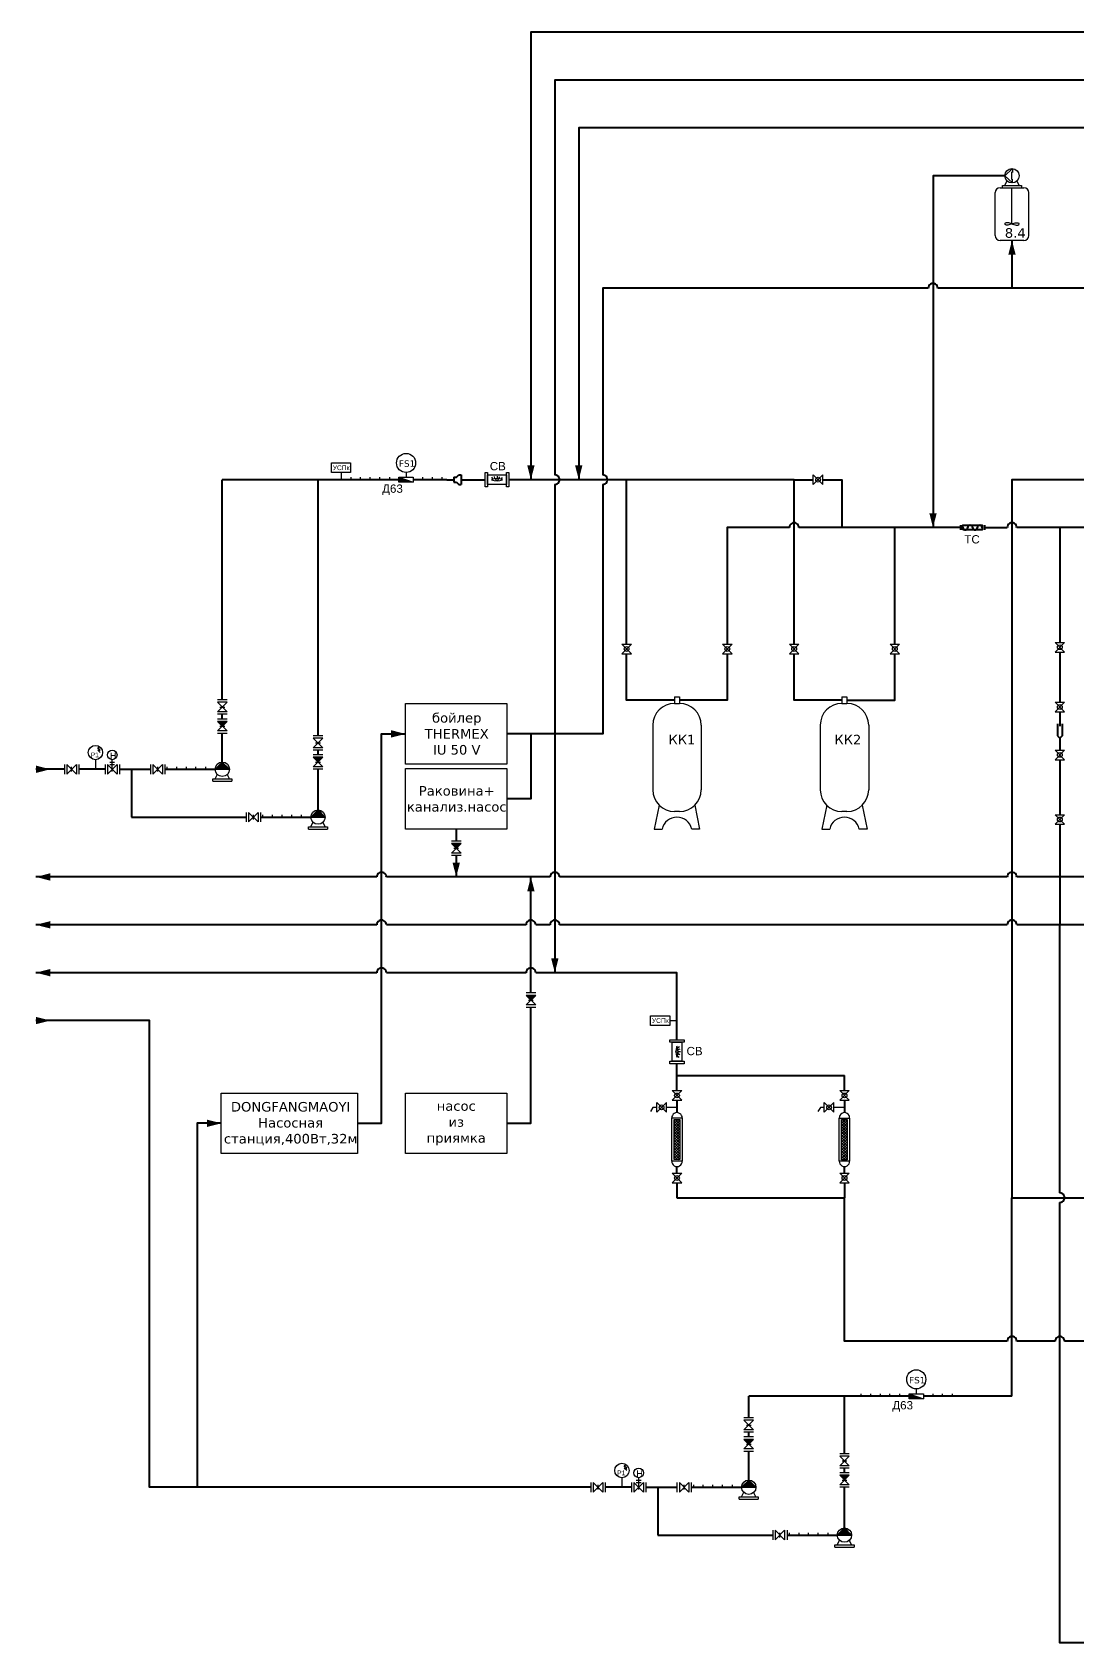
# Model space of a CAD drawing. Header units: millimetres. Extents: x -81605 to 298546, y -15960 to 81150.
# Drawn here: x -81605 to -59758, y -15960 to 17691 of the extents above; entities that cross this region are included whole.
import ezdxf

# ---------------------------------------------------------------- set-up
doc = ezdxf.new("R2010")
doc.units = ezdxf.units.MM
for name, color, linetype in [('1', 7, 'Continuous'), ('2', 7, 'Continuous'), ('Надписи', 7, 'Continuous')]:
    doc.layers.add(name, color=color, linetype=linetype)
for name, color, linetype, lineweight in [('В10', 66, 'Continuous', 40), ('В50', 180, 'Continuous', 40), ('В60Н', 140, 'Continuous', 40), ('В70', 120, 'Continuous', 40), ('К20Н', 33, 'Continuous', 40), ('К30', 54, 'Continuous', 40), ('Р1', 202, 'Continuous', 40)]:
    doc.layers.add(name, color=color, linetype=linetype, lineweight=lineweight)
for name, color, linetype, lineweight, true_color in [('В20', 7, 'Continuous', 40, 0x0a7800), ('К10', 7, 'Continuous', 40, 0xffbe00), ('Р2', 7, 'Continuous', 40, 0x991b1e), ('Р3', 7, 'Continuous', 40, 0xd19cc7)]:
    doc.layers.add(name, color=color, linetype=linetype, lineweight=lineweight, true_color=true_color)
doc.styles.get("Standard").update_dxf_attribs({"font": 'arial.ttf'})

msp = doc.modelspace()

# ---------------------------------------------------------------- hatches: boundary and pattern name
h = msp.add_hatch(color=256)
h.dxf.hatch_style = 1
h.paths.add_polyline_path([(-77533, 3291), (-77733, 3291), (-77633, 3191)])
h = msp.add_hatch(color=256)
h.dxf.hatch_style = 1
h.paths.add_polyline_path([(-77483, 2291), (-77633, 2441), (-77783, 2291)])
h = msp.add_hatch(color=256)
h.dxf.hatch_style = 1
h.paths.add_polyline_path([(-75533, 2541), (-75733, 2541), (-75633, 2441)])
h = msp.add_hatch(color=256)
h.dxf.hatch_style = 1
h.paths.add_polyline_path([(-75483, 1291), (-75633, 1441), (-75783, 1291)])
h = msp.add_hatch(color=256)
h.dxf.hatch_style = 1
h.paths.add_polyline_path([(-72645, 741), (-72845, 741), (-72745, 641)])
h = msp.add_hatch(color=256)
h.dxf.hatch_style = 1
h.paths.add_polyline_path([(-71085, -2433), (-71285, -2433), (-71185, -2533)])
h = msp.add_hatch(color=256)
h.dxf.hatch_style = 1
h.paths.add_polyline_path([(-66533, -11710), (-66733, -11710), (-66633, -11810)])
h = msp.add_hatch(color=256)
h.dxf.hatch_style = 1
h.paths.add_polyline_path([(-66483, -12710), (-66633, -12560), (-66783, -12710)])
h = msp.add_hatch(color=256)
h.dxf.hatch_style = 1
h.paths.add_polyline_path([(-64533, -12460), (-64733, -12460), (-64633, -12560)])
h = msp.add_hatch(color=256)
h.dxf.hatch_style = 1
h.paths.add_polyline_path([(-64483, -13710), (-64633, -13560), (-64783, -13710)])
at = {"layer": '1'}
h = msp.add_hatch(dxfattribs=at)
h.set_pattern_fill('ANSI37', color=256, scale=12.5, angle=-90, style=0)
h.set_pattern_definition([(315, (-92584.347, 5971.54), (28.0633, 28.0633), []), (45, (-92584.347, 5971.54), (-28.0633, 28.0633), [])])
h.paths.add_polyline_path([(-68192, -5865), (-68074, -5865), (-68074, -5026), (-68192, -5026)])
h = msp.add_hatch(dxfattribs=at)
h.set_pattern_fill('ANSI37', color=256, scale=12.5, angle=-90, style=0)
h.set_pattern_definition([(315, (-89084.347, 5971.22), (28.0633, 28.0633), []), (45, (-89084.347, 5971.22), (-28.0633, 28.0633), [])])
h.paths.add_polyline_path([(-64692, -5866), (-64574, -5866), (-64574, -5026), (-64692, -5026)])
at = {"layer": '2', "ltscale": 0.5}
for points in [[(-73943, 8391), (-73943, 8291), (-73643, 8291)], [(-63283, -10760), (-63283, -10860), (-62983, -10860)]]:
    msp.add_hatch(color=256, dxfattribs=at).paths.add_polyline_path(points)

# ---------------------------------------------------------------- linework, layer by layer
at = {"ltscale": 10}
for p, q in [((-61283, 14691), (-61122, 14840)), ((-61122, 14840), (-61122, 14759)), ((-61283, 14691), (-61122, 14541)), ((-61133, 14610), (-61133, 14771)), ((-61122, 14541), (-61122, 14621)), ((-77633, 2441), (-77783, 2291)), ((-77633, 2441), (-77483, 2291)), ((-75633, 1441), (-75783, 1291)), ((-75633, 1441), (-75483, 1291)), ((-66633, -12560), (-66783, -12710)), ((-66633, -12560), (-66483, -12710)), ((-64633, -13560), (-64783, -13710)), ((-64633, -13560), (-64483, -13710))]:
    msp.add_line(p, q, dxfattribs=at)
for p, q in [((-61333, 14441), (-61333, 14491)), ((-61333, 14491), (-60933, 14491)), ((-61283, 14491), (-61233, 14591)), ((-60983, 14491), (-61033, 14591)), ((-60933, 14491), (-60933, 14441)), ((-61483, 13441), (-61483, 14341)), ((-61383, 14441), (-60883, 14441)), ((-61133, 13691), (-61133, 14441)), ((-60783, 13441), (-60783, 14341)), ((-60883, 13341), (-61383, 13341)), ((-75152, 8491), (-75152, 8341)), ((-65285, 8241), (-65285, 8441)), ((-65285, 8441), (-65085, 8241)), ((-65285, 8241), (-65085, 8441)), ((-65085, 8241), (-65085, 8441)), ((-74943, 8341), (-74943, 8391)), ((-74743, 8341), (-74743, 8391)), ((-74543, 8341), (-74543, 8391)), ((-74343, 8341), (-74343, 8391)), ((-74143, 8391), (-74143, 8341)), ((-73443, 8341), (-73443, 8391)), ((-73243, 8341), (-73243, 8391)), ((-73043, 8391), (-73043, 8341)), ((-69285, 4905), (-69085, 4905)), ((-69085, 4905), (-69285, 4705)), ((-69285, 4905), (-69085, 4705)), ((-67181, 4905), (-66981, 4905)), ((-66981, 4905), (-67181, 4705)), ((-67181, 4905), (-66981, 4705)), ((-65785, 4905), (-65585, 4905)), ((-65585, 4905), (-65785, 4705)), ((-65785, 4905), (-65585, 4705)), ((-63681, 4905), (-63481, 4905)), ((-63481, 4905), (-63681, 4705)), ((-63681, 4905), (-63481, 4705)), ((-60233, 4941), (-60033, 4941)), ((-60033, 4941), (-60233, 4741)), ((-60233, 4941), (-60033, 4741)), ((-60233, 4741), (-60033, 4741)), ((-69285, 4705), (-69085, 4705)), ((-67181, 4705), (-66981, 4705)), ((-65785, 4705), (-65585, 4705)), ((-63681, 4705), (-63481, 4705)), ((-77533, 3741), (-77733, 3741)), ((-77533, 3691), (-77733, 3691)), ((-77733, 3691), (-77533, 3491)), ((-77533, 3691), (-77733, 3491)), ((-77533, 3491), (-77733, 3491)), ((-77533, 3441), (-77733, 3441)), ((-77683, 3591), (-77583, 3591)), ((-60233, 3691), (-60033, 3691)), ((-60033, 3691), (-60233, 3491)), ((-60233, 3691), (-60033, 3491)), ((-60233, 3491), (-60033, 3491)), ((-77533, 3341), (-77733, 3341)), ((-77533, 3291), (-77733, 3291)), ((-77733, 3291), (-77533, 3091)), ((-77533, 3291), (-77733, 3091)), ((-77533, 3091), (-77733, 3091)), ((-77533, 3041), (-77733, 3041)), ((-77683, 3191), (-77583, 3191)), ((-80183, 2691), (-80233, 2741)), ((-75533, 2991), (-75733, 2991)), ((-75533, 2941), (-75733, 2941)), ((-75733, 2941), (-75533, 2741)), ((-75533, 2941), (-75733, 2741)), ((-75533, 2741), (-75733, 2741)), ((-75683, 2841), (-75583, 2841)), ((-80933, 2391), (-80933, 2191)), ((-80883, 2391), (-80883, 2191)), ((-80883, 2191), (-80683, 2391)), ((-80883, 2391), (-80683, 2191)), ((-80683, 2391), (-80683, 2191)), ((-80633, 2391), (-80633, 2191)), ((-80283, 2491), (-80283, 2291)), ((-80183, 2641), (-80233, 2691)), ((-80233, 2691), (-80183, 2691)), ((-80083, 2391), (-80083, 2191)), ((-80033, 2391), (-80033, 2191)), ((-80033, 2191), (-79833, 2391)), ((-80033, 2391), (-79833, 2191)), ((-79983, 2441), (-79883, 2441)), ((-79983, 2391), (-79883, 2391)), ((-79933, 2241), (-79933, 2491)), ((-79833, 2391), (-79833, 2191)), ((-79783, 2391), (-79783, 2191)), ((-79133, 2391), (-79133, 2191)), ((-79083, 2391), (-79083, 2191)), ((-79083, 2191), (-78883, 2391)), ((-79083, 2391), (-78883, 2191)), ((-78883, 2391), (-78883, 2191)), ((-78833, 2391), (-78833, 2191)), ((-75533, 2691), (-75733, 2691)), ((-75533, 2591), (-75733, 2591)), ((-75533, 2541), (-75733, 2541)), ((-75733, 2541), (-75533, 2341)), ((-75533, 2541), (-75733, 2341)), ((-75683, 2441), (-75583, 2441)), ((-60233, 2691), (-60033, 2691)), ((-60033, 2691), (-60233, 2491)), ((-60233, 2691), (-60033, 2491)), ((-60233, 2491), (-60033, 2491)), ((-80783, 2241), (-80783, 2341)), ((-78983, 2241), (-78983, 2341)), ((-78783, 2291), (-78783, 2341)), ((-78583, 2291), (-78583, 2341)), ((-78383, 2291), (-78383, 2341)), ((-78183, 2291), (-78183, 2341)), ((-77983, 2341), (-77983, 2291)), ((-77833, 2041), (-77833, 2091)), ((-77833, 2091), (-77433, 2091)), ((-77833, 2041), (-77433, 2041)), ((-77783, 2291), (-77483, 2291)), ((-77783, 2091), (-77733, 2191)), ((-77483, 2091), (-77533, 2191)), ((-77433, 2091), (-77433, 2041)), ((-75533, 2341), (-75733, 2341)), ((-75533, 2291), (-75733, 2291)), ((-77133, 1391), (-77133, 1191)), ((-77083, 1391), (-77083, 1191)), ((-77083, 1191), (-76883, 1391)), ((-77083, 1391), (-76883, 1191)), ((-76883, 1391), (-76883, 1191)), ((-76833, 1391), (-76833, 1191)), ((-76983, 1241), (-76983, 1341)), ((-76783, 1291), (-76783, 1341)), ((-76583, 1291), (-76583, 1341)), ((-76383, 1291), (-76383, 1341)), ((-76183, 1291), (-76183, 1341)), ((-75983, 1341), (-75983, 1291)), ((-75833, 1041), (-75833, 1091)), ((-75833, 1091), (-75433, 1091)), ((-75833, 1041), (-75433, 1041)), ((-75783, 1291), (-75483, 1291)), ((-75783, 1091), (-75733, 1191)), ((-75483, 1091), (-75533, 1191)), ((-75433, 1091), (-75433, 1041)), ((-60233, 1341), (-60033, 1341)), ((-60033, 1341), (-60233, 1141)), ((-60233, 1341), (-60033, 1141)), ((-60233, 1141), (-60033, 1141)), ((-72645, 791), (-72845, 791)), ((-72645, 741), (-72845, 741)), ((-72845, 741), (-72645, 541)), ((-72645, 741), (-72845, 541)), ((-72645, 541), (-72845, 541)), ((-72645, 491), (-72845, 491)), ((-72795, 641), (-72695, 641)), ((-71085, -2383), (-71285, -2383)), ((-71085, -2433), (-71285, -2433)), ((-71285, -2433), (-71085, -2633)), ((-71085, -2433), (-71285, -2633)), ((-71085, -2633), (-71285, -2633)), ((-71085, -2683), (-71285, -2683)), ((-71235, -2533), (-71135, -2533)), ((-68283, -2960), (-68133, -2960)), ((-68233, -4423), (-68033, -4423)), ((-68033, -4423), (-68233, -4623)), ((-68233, -4423), (-68033, -4623)), ((-68233, -4623), (-68033, -4623)), ((-64733, -4424), (-64533, -4424)), ((-64533, -4424), (-64733, -4624)), ((-64733, -4424), (-64533, -4624)), ((-64733, -4624), (-64533, -4624)), ((-68233, -6149), (-68033, -6149)), ((-68033, -6149), (-68233, -6349)), ((-68233, -6149), (-68033, -6349)), ((-68233, -6349), (-68033, -6349)), ((-64733, -6149), (-64533, -6149)), ((-64533, -6149), (-64733, -6349)), ((-64733, -6149), (-64533, -6349)), ((-64733, -6349), (-64533, -6349)), ((-64283, -10810), (-64283, -10760)), ((-64083, -10810), (-64083, -10760)), ((-63883, -10810), (-63883, -10760)), ((-63683, -10810), (-63683, -10760)), ((-63483, -10760), (-63483, -10810)), ((-62783, -10810), (-62783, -10760)), ((-62583, -10810), (-62583, -10760)), ((-62383, -10760), (-62383, -10810)), ((-66533, -11260), (-66733, -11260)), ((-66533, -11310), (-66733, -11310)), ((-66733, -11310), (-66533, -11510)), ((-66533, -11310), (-66733, -11510)), ((-66683, -11410), (-66583, -11410)), ((-66533, -11510), (-66733, -11510)), ((-66533, -11560), (-66733, -11560)), ((-66533, -11660), (-66733, -11660)), ((-66533, -11710), (-66733, -11710)), ((-66733, -11710), (-66533, -11910)), ((-66533, -11710), (-66733, -11910)), ((-66533, -11910), (-66733, -11910)), ((-66533, -11960), (-66733, -11960)), ((-66683, -11810), (-66583, -11810)), ((-64533, -12010), (-64733, -12010)), ((-64533, -12060), (-64733, -12060)), ((-64733, -12060), (-64533, -12260)), ((-64533, -12060), (-64733, -12260)), ((-69183, -12310), (-69233, -12260)), ((-69183, -12360), (-69233, -12310)), ((-69233, -12310), (-69183, -12310)), ((-64533, -12260), (-64733, -12260)), ((-64533, -12310), (-64733, -12310)), ((-64533, -12410), (-64733, -12410)), ((-64683, -12160), (-64583, -12160)), ((-69933, -12610), (-69933, -12810)), ((-69883, -12610), (-69883, -12810)), ((-69883, -12810), (-69683, -12610)), ((-69883, -12610), (-69683, -12810)), ((-69783, -12760), (-69783, -12660)), ((-69683, -12610), (-69683, -12810)), ((-69633, -12610), (-69633, -12810)), ((-69283, -12510), (-69283, -12710)), ((-69083, -12610), (-69083, -12810)), ((-69033, -12610), (-69033, -12810)), ((-69033, -12810), (-68833, -12610)), ((-69033, -12610), (-68833, -12810)), ((-68983, -12560), (-68883, -12560)), ((-68983, -12610), (-68883, -12610)), ((-68933, -12760), (-68933, -12510)), ((-68833, -12610), (-68833, -12810)), ((-68783, -12610), (-68783, -12810)), ((-68133, -12610), (-68133, -12810)), ((-68083, -12610), (-68083, -12810)), ((-68083, -12810), (-67883, -12610)), ((-68083, -12610), (-67883, -12810)), ((-67983, -12760), (-67983, -12660)), ((-67883, -12610), (-67883, -12810)), ((-67833, -12610), (-67833, -12810)), ((-67783, -12710), (-67783, -12660)), ((-67583, -12710), (-67583, -12660)), ((-67383, -12710), (-67383, -12660)), ((-67183, -12710), (-67183, -12660)), ((-66983, -12660), (-66983, -12710)), ((-66783, -12710), (-66483, -12710)), ((-64533, -12460), (-64733, -12460)), ((-64733, -12460), (-64533, -12660)), ((-64533, -12460), (-64733, -12660)), ((-64533, -12660), (-64733, -12660)), ((-64533, -12710), (-64733, -12710)), ((-64683, -12560), (-64583, -12560)), ((-66833, -12960), (-66833, -12910)), ((-66833, -12910), (-66433, -12910)), ((-66833, -12960), (-66433, -12960)), ((-66783, -12910), (-66733, -12810)), ((-66483, -12910), (-66533, -12810)), ((-66433, -12910), (-66433, -12960)), ((-66133, -13610), (-66133, -13810)), ((-66083, -13610), (-66083, -13810)), ((-66083, -13810), (-65883, -13610)), ((-66083, -13610), (-65883, -13810)), ((-65983, -13760), (-65983, -13660)), ((-65883, -13610), (-65883, -13810)), ((-65833, -13610), (-65833, -13810)), ((-65783, -13710), (-65783, -13660)), ((-65583, -13710), (-65583, -13660)), ((-65383, -13710), (-65383, -13660)), ((-65183, -13710), (-65183, -13660)), ((-64983, -13660), (-64983, -13710)), ((-64783, -13710), (-64483, -13710)), ((-64833, -13960), (-64833, -13910)), ((-64833, -13910), (-64433, -13910)), ((-64833, -13960), (-64433, -13960)), ((-64783, -13910), (-64733, -13810)), ((-64483, -13910), (-64533, -13810)), ((-64433, -13910), (-64433, -13960))]:
    msp.add_line(p, q)
at = {"lineweight": 40}
for p, q in [((-60133, 7341), (-60133, 4941)), ((-60133, 4741), (-60133, 3691)), ((-60133, 3491), (-60133, 3191)), ((-60183, 3241), (-60183, 2991)), ((-60083, 3241), (-60083, 2991)), ((-60183, 2991), (-60133, 2941)), ((-60083, 2991), (-60133, 2941)), ((-60133, 2941), (-60133, 2691)), ((-60133, 2491), (-60133, 1341)), ((-60133, 1141), (-60133, -959))]:
    msp.add_line(p, q, dxfattribs=at)
for points in [[(-74952, 8491), (-75352, 8491), (-75352, 8691), (-74952, 8691)], [(-73805, 3662), (-71685, 3662), (-71685, 2399), (-73805, 2399)], [(-73805, 2304), (-71685, 2304), (-71685, 1041), (-73805, 1041)], [(-68283, -3060), (-68683, -3060), (-68683, -2860), (-68283, -2860)], [(-77655, -4474), (-74805, -4474), (-74805, -5738), (-77655, -5738)], [(-73805, -4474), (-71685, -4474), (-71685, -5738), (-73805, -5738)]]:
    msp.add_lwpolyline(points, close=True)
for centre, radius in [((-61133, 14691), 150), ((-65185, 8341), 50), ((-69185, 4805), 50), ((-67081, 4805), 50), ((-65685, 4805), 50), ((-63581, 4805), 50), ((-60133, 4841), 50), ((-60133, 3591), 50), ((-80283, 2641), 150), ((-79933, 2591), 100), ((-77633, 2291), 150), ((-60133, 2591), 50), ((-75633, 1291), 150), ((-60133, 1241), 50), ((-68133, -4523), 50), ((-64633, -4524), 50), ((-68133, -6249), 50), ((-64633, -6249), 50), ((-69283, -12360), 150), ((-68933, -12410), 100), ((-66633, -12710), 150), ((-64633, -13710), 150)]:
    msp.add_circle(centre, radius)
for centre, start, end in [((-61383, 14341), 90, 180), ((-60883, 14341), 0, 90), ((-61383, 13441), 180, 270), ((-60883, 13441), 270, 0)]:
    msp.add_arc(centre, 100, start, end)
at = {"ltscale": 50}
for centre, start, end in [((-61264, 13685), 144.6538, 215.3462), ((-61002, 13685), 324.6538, 35.3462)]:
    msp.add_arc(centre, 19, start, end, dxfattribs=at)
for points in [[(-61133, 13691), (-61222, 13710), (-61277, 13699), (-61279, 13696)], [(-61133, 13691), (-61222, 13660), (-61277, 13671), (-61279, 13674)], [(-61133, 13691), (-61044, 13710), (-60989, 13699), (-60987, 13696)], [(-61133, 13691), (-61044, 13660), (-60989, 13671), (-60987, 13674)]]:
    msp.add_spline(points, degree=3, dxfattribs=at)
at = {"layer": '1'}
for p, q in [((-71893, 8416), (-71893, 8366)), ((-71982, 8359), (-72000, 8395)), ((-71939, 8369), (-71949, 8408)), ((-71856, 8368), (-71837, 8403)), ((-71802, 8354), (-71778, 8387)), ((-68185, 3805), (-68081, 3805)), ((-68185, 3805), (-68185, 3667)), ((-68081, 3805), (-68081, 3667)), ((-64685, 3805), (-64581, 3805)), ((-64685, 3805), (-64685, 3667)), ((-64581, 3805), (-64581, 3667)), ((-68185, 3667), (-68081, 3667)), ((-64685, 3667), (-64581, 3667)), ((-68639, 3213), (-68639, 1863)), ((-67627, 3213), (-67627, 1863)), ((-65139, 3213), (-65139, 1863)), ((-64127, 3213), (-64127, 1863)), ((-80233, 2741), (-80208, 2741)), ((-80208, 2741), (-80233, 2741)), ((-80233, 2741), (-80233, 2716)), ((-80233, 2716), (-80208, 2741)), ((-68081, 1409), (-68185, 1409)), ((-64581, 1409), (-64685, 1409)), ((-68120, -3700), (-68087, -3724)), ((-68115, -3520), (-68079, -3502)), ((-68058, -3610), (-68108, -3610)), ((-68106, -3646), (-68071, -3666)), ((-68105, -3563), (-68066, -3553)), ((-69233, -12260), (-69208, -12260)), ((-69208, -12260), (-69233, -12260)), ((-69233, -12260), (-69233, -12285)), ((-69233, -12285), (-69208, -12260))]:
    msp.add_line(p, q, dxfattribs=at)
at = {"layer": '1', "ltscale": 0.166667}
for p, q in [((-68503, 1539), (-68607, 1041)), ((-67763, 1539), (-67659, 1041)), ((-65003, 1539), (-65107, 1041)), ((-64263, 1539), (-64159, 1041)), ((-68607, 1041), (-68442, 1041)), ((-67659, 1041), (-67824, 1041)), ((-65107, 1041), (-64942, 1041)), ((-64159, 1041), (-64324, 1041))]:
    msp.add_line(p, q, dxfattribs=at)
at = {"layer": '1', "color": 64, "ltscale": 0.4}
for p, q in [((-68555, -4873), (-68555, -4673)), ((-68555, -4673), (-68355, -4873)), ((-68555, -4873), (-68355, -4673)), ((-68355, -4873), (-68355, -4673)), ((-65055, -4873), (-65055, -4673)), ((-65055, -4673), (-64855, -4873)), ((-65055, -4873), (-64855, -4673)), ((-64855, -4873), (-64855, -4673)), ((-68637, -4773), (-68688, -4860)), ((-68555, -4773), (-68637, -4773)), ((-68133, -4773), (-68355, -4773)), ((-65137, -4773), (-65188, -4860)), ((-65055, -4773), (-65137, -4773)), ((-64633, -4773), (-64855, -4773))]:
    msp.add_line(p, q, dxfattribs=at)
at = {"layer": '1'}
for points in [[(-72143, 8491), (-72093, 8491), (-72093, 8191), (-72143, 8191)], [(-72093, 8441), (-71693, 8441), (-71693, 8241), (-72093, 8241)], [(-71693, 8491), (-71643, 8491), (-71643, 8191), (-71693, 8191)], [(-67983, -3360), (-67983, -3410), (-68283, -3410), (-68283, -3360)], [(-68033, -3410), (-68033, -3810), (-68233, -3810), (-68233, -3410)], [(-67983, -3810), (-67983, -3860), (-68283, -3860), (-68283, -3810)], [(-68025, -4995), (-68025, -5896), (-68241, -5896), (-68241, -4995)], [(-68074, -5026), (-68074, -5865), (-68192, -5865), (-68192, -5026)], [(-64525, -4996), (-64525, -5897), (-64741, -5897), (-64741, -4996)], [(-64574, -5026), (-64574, -5866), (-64692, -5866), (-64692, -5026)]]:
    msp.add_lwpolyline(points, close=True, dxfattribs=at)
for centre in [(-71893, 8341), (-68133, -3610)]:
    msp.add_circle(centre, 25, dxfattribs=at)
at = {"layer": '1', "color": 64, "ltscale": 0.4}
for centre in [(-68455, -4773), (-64955, -4773)]:
    msp.add_circle(centre, 50, dxfattribs=at)
at = {"layer": '1'}
for centre, radius, start, end in [((-71893, 8103), 263, 64.7203, 115.2797), ((-71893, 8581), 266, 244.9424, 295.0576), ((-68185, 3213), 454, 90, 180), ((-68081, 3213), 454, 0, 90), ((-64685, 3213), 454, 90, 180), ((-64581, 3213), 454, 0, 90), ((-68185, 1863), 454, 180, 270), ((-68081, 1863), 454, 270, 0), ((-64685, 1863), 454, 180, 270), ((-64581, 1863), 454, 270, 0), ((-67892, -3610), 266, 154.9424, 205.0576), ((-68371, -3610), 263, 334.7203, 25.2797), ((-68133, -4991), 108, 357.6713, 182.3287), ((-64633, -4991), 108, 357.6713, 182.3287), ((-68133, -5901), 108, 177.5077, 2.4923), ((-64633, -5901), 108, 177.5077, 2.4923)]:
    msp.add_arc(centre, radius, start, end, dxfattribs=at)
at = {"layer": '1', "ltscale": 0.166667}
for centre in [(-68133, 973), (-64633, 973)]:
    msp.add_arc(centre, 316, 12.3418, 167.6582, dxfattribs=at)
at = {"layer": '2', "ltscale": 0.5}
for p, q in [((-73793, 8494), (-73793, 8391)), ((-73943, 8391), (-73643, 8291)), ((-63283, -10760), (-62983, -10860)), ((-63133, -10656), (-63133, -10760))]:
    msp.add_line(p, q, dxfattribs=at)
for points in [[(-73943, 8391), (-73643, 8391), (-73643, 8291), (-73943, 8291)], [(-63283, -10760), (-62983, -10760), (-62983, -10860), (-63283, -10860)]]:
    msp.add_lwpolyline(points, close=True, dxfattribs=at)
for centre in [(-73793, 8691), (-63133, -10456)]:
    msp.add_circle(centre, 200, dxfattribs=at)
at = {"layer": 'В10'}
for p, q in [((-72743, 8391), (-72693, 8441)), ((-72693, 8441), (-72643, 8441)), ((-72643, 8441), (-72643, 8241)), ((-75633, 8341), (-77633, 8341)), ((-77633, 3741), (-77633, 8341)), ((-75633, 2991), (-75633, 8341)), ((-73943, 8341), (-75633, 8341)), ((-72943, 8341), (-73643, 8341)), ((-72943, 8341), (-72793, 8341)), ((-72793, 8391), (-72793, 8291)), ((-72793, 8391), (-72743, 8391)), ((-72793, 8291), (-72743, 8291)), ((-72743, 8291), (-72693, 8241)), ((-72693, 8241), (-72643, 8241)), ((-72643, 8341), (-72143, 8341)), ((-77633, 3341), (-77633, 3441)), ((-77633, 2441), (-77633, 3041)), ((-75633, 2591), (-75633, 2691)), ((-80933, 2291), (-81528, 2291)), ((-80083, 2291), (-80633, 2291)), ((-79783, 2291), (-79133, 2291)), ((-79533, 2291), (-79533, 1291)), ((-78833, 2291), (-77783, 2291)), ((-75633, 1441), (-75633, 2291)), ((-79533, 1291), (-77133, 1291)), ((-76833, 1291), (-75783, 1291))]:
    msp.add_line(p, q, dxfattribs=at)
for points in [[(-65685, 4905), (-65685, 8341), (-71643, 8341)], [(-69185, 4905), (-69185, 8341)], [(-65685, 8341), (-65285, 8341)], [(-65085, 8341), (-64685, 8341), (-64685, 7341)], [(-68185, 3736), (-69185, 3736), (-69185, 4705)], [(-64685, 3736), (-65685, 3736), (-65685, 4705)]]:
    msp.add_lwpolyline(points, dxfattribs=at)
msp.add_lwpolyline([(-81528, 2291, 154, 0, 0), (-81228, 2291, 0, 0, 0)], format="xyseb", dxfattribs=at)
at = {"layer": 'В20'}
for p, q in [((-62207, 7391), (-62207, 7291)), ((-61707, 7391), (-61707, 7291))]:
    msp.add_line(p, q, dxfattribs=at)
for points in [[(-65785, 7341), (-67081, 7341), (-67081, 4905)], [(-62207, 7341), (-65585, 7341)], [(-63581, 4905), (-63581, 7341)], [(-61707, 7341), (-61233, 7341)], [(-57233, 7341), (-61033, 7341)], [(-67081, 4705), (-67081, 3736), (-68081, 3736)], [(-64581, 3736), (-63581, 3736), (-63581, 4705)]]:
    msp.add_lwpolyline(points, dxfattribs=at)
msp.add_lwpolyline([(-62157, 7291), (-62157, 7391), (-61757, 7391), (-61757, 7291)], close=True, dxfattribs=at)
for centre, radius, start, end in [((-65685, 7341), 100, 359.7459, 180.2541), ((-61133, 7341), 100, 359.7459, 180.2541), ((-62107, 7341), 50, 180, 0), ((-62007, 7341), 50, 0, 180), ((-61907, 7341), 50, 180, 0), ((-61807, 7341), 50, 0, 180)]:
    msp.add_arc(centre, radius, start, end, dxfattribs=at)
at = {"layer": 'В50'}
for p, q in [((-68133, -4423), (-68133, -3860)), ((-68133, -4110), (-64633, -4110)), ((-64633, -4424), (-64633, -4110)), ((-68133, -4623), (-68133, -4883)), ((-64633, -4624), (-64633, -4883)), ((-68133, -6149), (-68133, -6009)), ((-64633, -6149), (-64633, -6009)), ((-68133, -6349), (-68133, -6660)), ((-64633, -6349), (-64633, -6660)), ((-68133, -6660), (-64633, -6660))]:
    msp.add_line(p, q, dxfattribs=at)
msp.add_lwpolyline([(-81228, -1959, 154, 0, 0), (-81528, -1959, 0, 0, 0)], format="xyseb", dxfattribs=at)
for points in [[(-74405, -1959), (-81528, -1959)], [(-71285, -1959), (-74205, -1959)], [(-68133, -3360), (-68133, -1959), (-71085, -1959)], [(-61233, -9660), (-64633, -9660), (-64633, -6660)], [(-60233, -9660), (-61033, -9660)], [(-59233, -9660), (-60033, -9660)]]:
    msp.add_lwpolyline(points, dxfattribs=at)
for centre in [(-74305, -1959), (-71185, -1959), (-61133, -9660), (-60133, -9660)]:
    msp.add_arc(centre, 100, 359.7459, 180.2541, dxfattribs=at)
at = {"layer": 'В60Н'}
for p, q in [((-65633, -10810), (-66633, -10810)), ((-66633, -11260), (-66633, -10810)), ((-64633, -10810), (-65633, -10810)), ((-64633, -12010), (-64633, -10810)), ((-63283, -10810), (-64633, -10810)), ((-61133, -10810), (-62983, -10810)), ((-66633, -11660), (-66633, -11560)), ((-66633, -12560), (-66633, -11960)), ((-64633, -12410), (-64633, -12310)), ((-69083, -12710), (-69633, -12710)), ((-68783, -12710), (-68133, -12710)), ((-68533, -12710), (-68533, -13710)), ((-67833, -12710), (-66783, -12710)), ((-64633, -13560), (-64633, -12710)), ((-68533, -13710), (-66133, -13710)), ((-65833, -13710), (-64783, -13710))]:
    msp.add_line(p, q, dxfattribs=at)
for points in [[(-33258, 5441), (-33258, 8341), (-61133, 8341), (-61133, -6660)], [(-69933, -12710), (-79155, -12710), (-79155, -2959), (-81528, -2959)], [(-61133, -10810), (-61133, -6660), (-36008, -6660), (-36008, -9560)]]:
    msp.add_lwpolyline(points, dxfattribs=at)
msp.add_lwpolyline([(-81528, -2959, 154, 0, 0), (-81228, -2959, 0, 0, 0)], format="xyseb", dxfattribs=at)
at = {"layer": 'В70'}
for points in [[(-61133, 13041, 154, 0, 0), (-61133, 13341, 0, 0, 0)], [(-74105, 3030, 154, 0, 0), (-73805, 3030, 0, 0, 0)], [(-77955, -5106, 154, 0, 0), (-77655, -5106, 0, 0, 0)]]:
    msp.add_lwpolyline(points, format="xyseb", dxfattribs=at)
for points in [[(-61133, 13341), (-61133, 12341)], [(-62883, 12341), (-69685, 12341), (-69685, 8441)], [(-58083, 12341), (-62683, 12341)], [(-69685, 8241), (-69685, 3030), (-71685, 3030)], [(-74805, -5106), (-74305, -5106), (-74305, 3030), (-73805, 3030)], [(-71185, 3030), (-71185, 1672), (-71685, 1672)], [(-77655, -5106), (-78155, -5106), (-78155, -12710)]]:
    msp.add_lwpolyline(points, dxfattribs=at)
for centre, start, end in [((-62783, 12341), 359.7459, 180.2541), ((-69685, 8341), 269.7459, 90.2541)]:
    msp.add_arc(centre, 100, start, end, dxfattribs=at)
at = {"layer": 'К10'}
msp.add_lwpolyline([(-81228, -959, 154, 0, 0), (-81528, -959, 0, 0, 0)], format="xyseb", dxfattribs=at)
for points in [[(-74405, -959), (-81528, -959)], [(-71285, -959), (-74205, -959)], [(-70785, -959), (-71085, -959)], [(-61233, -959), (-70585, -959)], [(-59233, -959), (-61033, -959)], [(-60133, -6560), (-60133, -959)], [(-36008, -15960), (-60133, -15960), (-60133, -6760)]]:
    msp.add_lwpolyline(points, dxfattribs=at)
for centre, start, end in [((-74305, -959), 359.7459, 180.2541), ((-71185, -959), 359.7459, 180.2541), ((-70685, -959), 359.7459, 180.2541), ((-61133, -959), 359.7459, 180.2541), ((-60133, -6660), 269.7459, 90.2541)]:
    msp.add_arc(centre, 100, start, end, dxfattribs=at)
at = {"layer": 'К20Н'}
for points in [[(-36008, 1541), (-36008, 41), (-61033, 41)], [(-74405, 41), (-81528, 41)], [(-70785, 41), (-74205, 41)], [(-61233, 41), (-70585, 41)]]:
    msp.add_lwpolyline(points, dxfattribs=at)
msp.add_lwpolyline([(-81228, 41, 154, 0, 0), (-81528, 41, 0, 0, 0)], format="xyseb", dxfattribs=at)
for centre in [(-74305, 41), (-70685, 41), (-61133, 41)]:
    msp.add_arc(centre, 100, 359.7459, 180.2541, dxfattribs=at)
at = {"layer": 'К30'}
for points in [[(-72745, 1041), (-72745, 791)], [(-72745, 491), (-72745, 41)], [(-71185, -2383), (-71185, 41)], [(-71685, -5106), (-71185, -5106), (-71185, -2683)]]:
    msp.add_lwpolyline(points, dxfattribs=at)
for points in [[(-72745, 341, 154, 0, 0), (-72745, 41, 0, 0, 0)], [(-71185, -259, 154, 0, 0), (-71185, 41, 0, 0, 0)]]:
    msp.add_lwpolyline(points, format="xyseb", dxfattribs=at)
at = {"layer": 'Р1'}
for points in [[(-52233, 15291), (-52233, 17691), (-71185, 17691), (-71185, 8341)], [(-53533, 14691), (-54033, 14691), (-54033, 16691), (-70685, 16691), (-70685, 8441)], [(-70685, 8241), (-70685, -1959)]]:
    msp.add_lwpolyline(points, dxfattribs=at)
for points in [[(-71185, 8641, 154, 0, 0), (-71185, 8341, 0, 0, 0)], [(-70685, -1659, 154, 0, 0), (-70685, -1959, 0, 0, 0)]]:
    msp.add_lwpolyline(points, format="xyseb", dxfattribs=at)
msp.add_arc((-70685, 8341), 100, 269.7459, 90.2541, dxfattribs=at)
at = {"layer": 'Р2'}
msp.add_lwpolyline([(-61283, 14691), (-62783, 14691), (-62783, 7341)], dxfattribs=at)
msp.add_lwpolyline([(-62783, 7641, 154, 0, 0), (-62783, 7341, 0, 0, 0)], format="xyseb", dxfattribs=at)
at = {"layer": 'Р3'}
msp.add_lwpolyline([(-56533, 14691), (-57033, 14691), (-57033, 15691), (-70185, 15691), (-70185, 8341)], dxfattribs=at)
msp.add_lwpolyline([(-70185, 8641, 154, 0, 0), (-70185, 8341, 0, 0, 0)], format="xyseb", dxfattribs=at)

# ---------------------------------------------------------------- texts
at = {"layer": '1', "attachment_point": 1}
for s, width, insert, char_height in [('{\\fArial|b0|i0|c204|p34;УСПк}', 387.54, (-75326, 8641), 100), ('СВ', 11.42, (-72044, 8710), 172.8), ('Д63', 11.42, (-74293, 8241), 172.8), ('ТС', 11.42, (-62128, 7182), 172.8), ('P1', 261.22, (-80383, 2641), 100), ('{\\fArial|b0|i0|c204|p34;УСПк}', 387.54, (-68657, -2909), 100), ('СВ', 11.42, (-67933, -3510), 172.8), ('Д63', 11.42, (-63633, -10910), 172.8), ('P1', 261.22, (-69383, -12360), 100)]:
    msp.add_mtext_dynamic_manual_height_columns(s, width=width, gutter_width=11.2, heights=[0], dxfattribs=dict(at, insert=insert, char_height=char_height))
at = {"layer": '1', "ltscale": 15, "char_height": 200}
for s, insert, width, attachment_point in [('{\\fVerdana|b0|i0|c204|p34;бойлер\\fVerdana|b0|i0|c0|p34;\\PTHERMEX \\fVerdana|b0|i0|c204|p34;\\P\\fVerdana|b0|i0|c0|p34;IU 50 V}', (-72735, 3030), 2572.66, 5), ('{\\fVerdana|b0|i0|c204|p34;КК1}', (-68313, 3011), 285.44, 1), ('{\\fVerdana|b0|i0|c204|p34;КК2}', (-64846, 3011), 285.44, 1), ('{\\fVerdana|b0|i0|c204|p34;Раковина+\\Pканализ.насос}', (-72735, 1672), 2330.68, 5), ('{\\fVerdana|b0|i0|c204|p34;DONGFANGMAOYI Насосная станция,400Вт,32м}', (-76205, -5113), 285.44, 5), ('{\\fVerdana|b0|i0|c204|p34;насос\\fVerdana|b0|i0|c0|p34;\\P\\fVerdana|b0|i0|c204|p34;из приямка}', (-72745, -5106), 285.44, 5)]:
    msp.add_mtext(s, dxfattribs=dict(at, insert=insert, width=width, attachment_point=attachment_point))
at = {"layer": '2', "ltscale": 15, "char_height": 134.4, "width": 274.02, "attachment_point": 1}
for s, insert in [('{\\fVerdana|b0|i0|c204|p34;FS1}', (-73943, 8745)), ('{\\fVerdana|b0|i0|c204|p34;Н}', (-79983, 2641)), ('{\\fVerdana|b0|i0|c204|p34;FS1}', (-63283, -10405)), ('{\\fVerdana|b0|i0|c204|p34;Н}', (-68983, -12360))]:
    msp.add_mtext(s, dxfattribs=dict(at, insert=insert))
at = {"layer": 'Надписи', "ltscale": 15, "insert": (-61283, 13596), "char_height": 200, "width": 285.44, "attachment_point": 1}
msp.add_mtext('{\\fVerdana|b0|i0|c204|p34;8.4}', dxfattribs=at)

doc.saveas('drawing.dxf')
